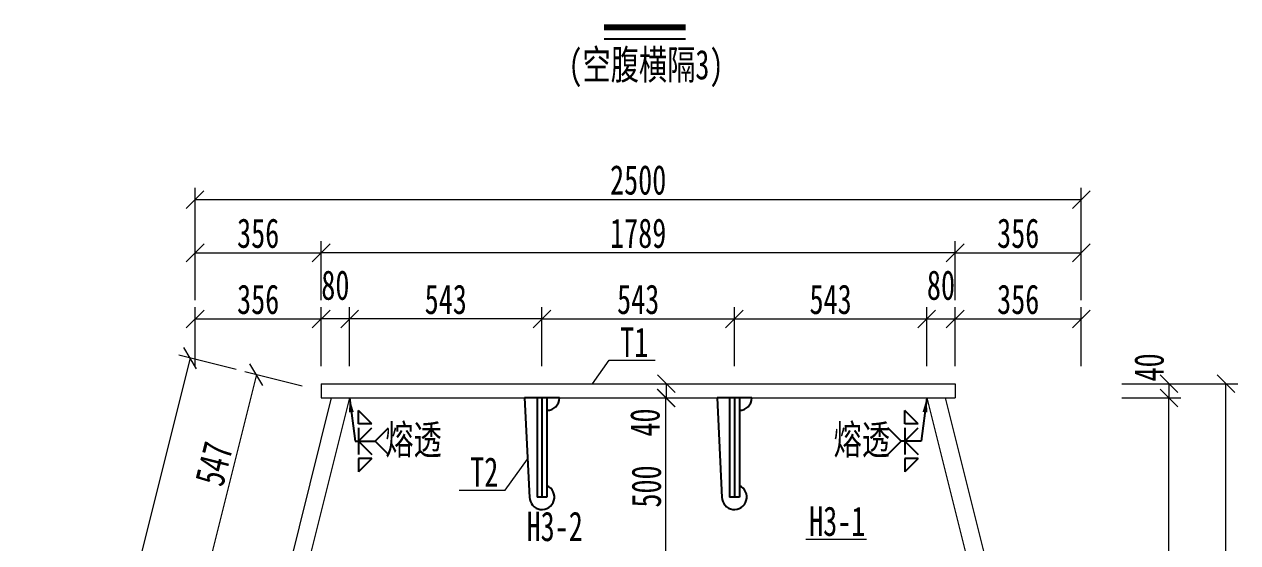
# Model space of a CAD drawing. Header units: millimetres. Extents: x -450182 to -147179, y 306993 to 695793.
# Drawn here: x -408475 to -405051, y 362817 to 364280 of the extents above; entities that cross this region are included whole.
import ezdxf

# ---------------------------------------------------------------- set-up
doc = ezdxf.new("R2010")
doc.units = ezdxf.units.MM
doc.header["$PDMODE"] = 34
doc.linetypes.add('CENTER2', pattern=[28.575, 19.05, -3.175, 3.175, -3.175])
doc.layers.get('Defpoints').update_dxf_attribs({"color": 8})
for name, color, linetype, lineweight in [('加粗线', 6, 'Continuous', 25), ('标注', 4, 'Continuous', 13), ('横隔板', 6, 'CENTER2', 18), ('细实线', 4, 'Continuous', 15), ('细线', 4, 'Continuous', 15), ('钢板粗线', 1, 'Continuous', 25)]:
    doc.layers.add(name, color=color, linetype=linetype, lineweight=lineweight)
doc.layers.add('焊缝', color=7, linetype='Continuous')
doc.styles.add('111', font='仿宋_GB2312.ttf', dxfattribs={"width": 0.7})
doc.styles.get("Standard").update_dxf_attribs({"font": '仿宋_GB2312.ttf'})
doc.dimstyles.new('200', dxfattribs={"dimscale": 0, "dimtxt": 2.5, "dimasz": 1.5, "dimexe": 1, "dimexo": 1, "dimgap": 0.4, "dimtad": 1, "dimdec": 0, "dimdsep": 46, "dimtxsty": '111', "dimblk": 'OBLIQUE', "dimcen": 0, "dimclrd": 256, "dimclre": 256, "dimclrt": 256, "dimadec": 1, "dimazin": 2, "dimtfac": 1, "dimtdec": 0, "dimtmove": 2, "dimatfit": 3, "dimfxl": 4, "dimfxlon": 1, "dimtolj": 1, "dimlwd": -1, "dimlwe": -1, "dimarcsym": 0})

# ---------------------------------------------------------------- blocks, each defined once
blk = doc.blocks.new('_Oblique')
at = {"color": 0, "linetype": 'ByBlock', "lineweight": -2}
blk.add_line((-0.5, -0.5), (0.5, 0.5), dxfattribs=at)
blk = doc.blocks.new('*D941')
at = {"layer": 'Defpoints', "color": 0, "transparency": 16777216}
for p in [(-407557.2, 363448.4), (-407557.2, 363225.6), (-407014.3, 363225.6)]:
    blk.add_point(p, dxfattribs=at)
at = {"layer": '细实线', "transparency": 16777216}
for p, q in [((-407557.2, 363315.1), (-407557.2, 363481.7)), ((-407014.3, 363315.1), (-407014.3, 363481.7)), ((-407014.3, 363448.4), (-407557.2, 363448.4))]:
    blk.add_line(p, q, dxfattribs=at)
at = {"layer": '细实线', "transparency": 16777216, "xscale": 49.99999999999995, "yscale": 49.99999999999995, "zscale": 49.99999999999995, "rotation": 180}
blk.add_blockref('_Oblique', (-407557.2, 363448.4), dxfattribs=at)
at = {"layer": '细实线', "transparency": 16777216, "xscale": 49.99999999999995, "yscale": 49.99999999999995, "zscale": 49.99999999999995}
blk.add_blockref('_Oblique', (-407014.3, 363448.4), dxfattribs=at)
at = {"layer": '细实线', "transparency": 16777216, "insert": (-407285.8, 363503.4), "char_height": 83.33, "attachment_point": 5, "style": '111'}
blk.add_mtext('\\A1;543', dxfattribs=at)
blk = doc.blocks.new('*D942')
at = {"layer": 'Defpoints', "color": 0, "transparency": 16777216}
for p in [(-407637.2, 363448.4), (-407637.2, 363225.6), (-407557.2, 363225.6)]:
    blk.add_point(p, dxfattribs=at)
at = {"layer": '细实线', "transparency": 16777216}
for p, q in [((-407637.2, 363315.1), (-407637.2, 363481.7)), ((-407557.2, 363315.1), (-407557.2, 363481.7)), ((-407557.2, 363448.4), (-407637.2, 363448.4))]:
    blk.add_line(p, q, dxfattribs=at)
at = {"layer": '细实线', "transparency": 16777216, "xscale": 49.99999999999995, "yscale": 49.99999999999995, "zscale": 49.99999999999995, "rotation": 180}
blk.add_blockref('_Oblique', (-407637.2, 363448.4), dxfattribs=at)
at = {"layer": '细实线', "transparency": 16777216, "xscale": 49.99999999999995, "yscale": 49.99999999999995, "zscale": 49.99999999999995}
blk.add_blockref('_Oblique', (-407557.2, 363448.4), dxfattribs=at)
at = {"layer": '细实线', "transparency": 16777216, "insert": (-407597.2, 363543.4), "char_height": 83.33, "attachment_point": 5, "style": '111'}
blk.add_mtext('\\A1;80', dxfattribs=at)
blk = doc.blocks.new('*D692')
at = {"layer": 'Defpoints', "color": 0, "transparency": 16777216}
for p in [(-405928.7, 363448.4), (-406471.5, 363225.6), (-405928.7, 363225.6)]:
    blk.add_point(p, dxfattribs=at)
at = {"layer": '细实线', "transparency": 16777216}
for p, q in [((-406471.5, 363315.1), (-406471.5, 363481.7)), ((-405928.7, 363315.1), (-405928.7, 363481.7)), ((-406471.5, 363448.4), (-405928.7, 363448.4))]:
    blk.add_line(p, q, dxfattribs=at)
at = {"layer": '细实线', "transparency": 16777216, "xscale": 49.99999999999995, "yscale": 49.99999999999995, "zscale": 49.99999999999995, "rotation": 180}
blk.add_blockref('_Oblique', (-406471.5, 363448.4), dxfattribs=at)
at = {"layer": '细实线', "transparency": 16777216, "xscale": 49.99999999999995, "yscale": 49.99999999999995, "zscale": 49.99999999999995}
blk.add_blockref('_Oblique', (-405928.7, 363448.4), dxfattribs=at)
at = {"layer": '细实线', "transparency": 16777216, "insert": (-406200.1, 363503.4), "char_height": 83.33, "attachment_point": 5, "style": '111'}
blk.add_mtext('\\A1;543', dxfattribs=at)
blk = doc.blocks.new('*D943')
at = {"layer": 'Defpoints', "color": 0, "transparency": 16777216}
for p in [(-405848.7, 363448.4), (-405928.7, 363225.6), (-405848.7, 363225.6)]:
    blk.add_point(p, dxfattribs=at)
at = {"layer": '细实线', "transparency": 16777216}
for p, q in [((-405928.7, 363315.1), (-405928.7, 363481.7)), ((-405848.7, 363315.1), (-405848.7, 363481.7)), ((-405928.7, 363448.4), (-405848.7, 363448.4))]:
    blk.add_line(p, q, dxfattribs=at)
at = {"layer": '细实线', "transparency": 16777216, "xscale": 49.99999999999995, "yscale": 49.99999999999995, "zscale": 49.99999999999995, "rotation": 180}
blk.add_blockref('_Oblique', (-405928.7, 363448.4), dxfattribs=at)
at = {"layer": '细实线', "transparency": 16777216, "xscale": 49.99999999999995, "yscale": 49.99999999999995, "zscale": 49.99999999999995}
blk.add_blockref('_Oblique', (-405848.7, 363448.4), dxfattribs=at)
at = {"layer": '细实线', "transparency": 16777216, "insert": (-405888.7, 363543.4), "char_height": 83.33, "attachment_point": 5, "style": '111'}
blk.add_mtext('\\A1;80', dxfattribs=at)
blk = doc.blocks.new('*D944')
at = {"layer": 'Defpoints', "color": 0, "transparency": 16777216}
for p in [(-407637.2, 363635), (-407637.2, 363265.6), (-405848.7, 363265.6)]:
    blk.add_point(p, dxfattribs=at)
at = {"layer": '细实线', "transparency": 16777216}
for p, q in [((-407637.2, 363501.7), (-407637.2, 363668.3)), ((-405848.7, 363501.7), (-405848.7, 363668.3)), ((-405848.7, 363635), (-407637.2, 363635))]:
    blk.add_line(p, q, dxfattribs=at)
at = {"layer": '细实线', "transparency": 16777216, "xscale": 49.99999999999995, "yscale": 49.99999999999995, "zscale": 49.99999999999995, "rotation": 180}
blk.add_blockref('_Oblique', (-407637.2, 363635), dxfattribs=at)
at = {"layer": '细实线', "transparency": 16777216, "xscale": 49.99999999999995, "yscale": 49.99999999999995, "zscale": 49.99999999999995}
blk.add_blockref('_Oblique', (-405848.7, 363635), dxfattribs=at)
at = {"layer": '细实线', "transparency": 16777216, "insert": (-406742.9, 363690), "char_height": 83.33, "attachment_point": 5, "style": '111'}
blk.add_mtext('\\A1;1789', dxfattribs=at)
blk = doc.blocks.new('*D693')
at = {"layer": 'Defpoints', "color": 0, "transparency": 16777216}
for p in [(-407637.2, 363635), (-407637.2, 363412.1), (-407992.8, 361668.7)]:
    blk.add_point(p, dxfattribs=at)
at = {"layer": '细实线', "transparency": 16777216}
for p, q in [((-407992.8, 363501.7), (-407992.8, 363668.3)), ((-407637.2, 363501.7), (-407637.2, 363668.3)), ((-407992.8, 363635), (-407637.2, 363635))]:
    blk.add_line(p, q, dxfattribs=at)
at = {"layer": '细实线', "transparency": 16777216, "xscale": 49.99999999999995, "yscale": 49.99999999999995, "zscale": 49.99999999999995, "rotation": 180}
blk.add_blockref('_Oblique', (-407992.8, 363635), dxfattribs=at)
at = {"layer": '细实线', "transparency": 16777216, "xscale": 49.99999999999995, "yscale": 49.99999999999995, "zscale": 49.99999999999995}
blk.add_blockref('_Oblique', (-407637.2, 363635), dxfattribs=at)
at = {"layer": '细实线', "transparency": 16777216, "insert": (-407815, 363690), "char_height": 83.33, "attachment_point": 5, "style": '111'}
blk.add_mtext('\\A1;356', dxfattribs=at)
blk = doc.blocks.new('*D694')
at = {"layer": 'Defpoints', "color": 0, "transparency": 16777216}
for p in [(-405492.9, 363635), (-405848.7, 363412.1), (-405492.9, 361669.1)]:
    blk.add_point(p, dxfattribs=at)
at = {"layer": '细实线', "transparency": 16777216}
for p, q in [((-405848.7, 363501.7), (-405848.7, 363668.3)), ((-405492.9, 363501.7), (-405492.9, 363668.3)), ((-405848.7, 363635), (-405492.9, 363635))]:
    blk.add_line(p, q, dxfattribs=at)
at = {"layer": '细实线', "transparency": 16777216, "xscale": 49.99999999999995, "yscale": 49.99999999999995, "zscale": 49.99999999999995, "rotation": 180}
blk.add_blockref('_Oblique', (-405848.7, 363635), dxfattribs=at)
at = {"layer": '细实线', "transparency": 16777216, "xscale": 49.99999999999995, "yscale": 49.99999999999995, "zscale": 49.99999999999995}
blk.add_blockref('_Oblique', (-405492.9, 363635), dxfattribs=at)
at = {"layer": '细实线', "transparency": 16777216, "insert": (-405670.8, 363690), "char_height": 83.33, "attachment_point": 5, "style": '111'}
blk.add_mtext('\\A1;356', dxfattribs=at)
blk = doc.blocks.new('*D696')
at = {"layer": 'Defpoints', "color": 0, "transparency": 16777216}
for p in [(-405928.7, 363225.6), (-405245.6, 363225.6), (-405492.9, 361482.6)]:
    blk.add_point(p, dxfattribs=at)
at = {"layer": '细实线', "transparency": 16777216}
for p, q in [((-405378.9, 363225.6), (-405212.3, 363225.6)), ((-405245.6, 361482.6), (-405245.6, 363225.6)), ((-405378.9, 361482.6), (-405212.3, 361482.6))]:
    blk.add_line(p, q, dxfattribs=at)
at = {"layer": '细实线', "transparency": 16777216, "xscale": 49.99999999999995, "yscale": 49.99999999999995, "zscale": 49.99999999999995}
for p, rotation in [((-405245.6, 363225.6), 90), ((-405245.6, 361482.6), 270)]:
    blk.add_blockref('_Oblique', p, dxfattribs=dict(at, rotation=rotation))
at = {"layer": '细实线', "transparency": 16777216, "insert": (-405300.6, 362354.1), "char_height": 83.33, "attachment_point": 5, "rotation": 90, "style": '111'}
blk.add_mtext('\\A1;1743', dxfattribs=at)
blk = doc.blocks.new('*D946')
at = {"layer": 'Defpoints', "color": 0, "transparency": 16777216}
for p in [(-405895.2, 363265.6), (-405895.2, 363225.6), (-405245.6, 363225.6)]:
    blk.add_point(p, dxfattribs=at)
at = {"layer": '细实线', "transparency": 16777216}
for p, q in [((-405378.9, 363265.6), (-405212.3, 363265.6)), ((-405245.6, 363265.6), (-405245.6, 363225.6)), ((-405378.9, 363225.6), (-405212.3, 363225.6))]:
    blk.add_line(p, q, dxfattribs=at)
at = {"layer": '细实线', "transparency": 16777216, "xscale": 49.99999999999995, "yscale": 49.99999999999995, "zscale": 49.99999999999995}
for p, rotation in [((-405245.6, 363265.6), 90), ((-405245.6, 363225.6), 270)]:
    blk.add_blockref('_Oblique', p, dxfattribs=dict(at, rotation=rotation))
at = {"layer": '细实线', "transparency": 16777216, "insert": (-405301.3, 363311.7), "char_height": 83.33, "attachment_point": 5, "rotation": 90, "style": '111'}
blk.add_mtext('\\A1;40', dxfattribs=at)
blk = doc.blocks.new('28-280加劲 有过焊孔')
at = {"layer": 'Defpoints'}
blk.add_line((0, 0), (0, -280), dxfattribs=at)
at = {"layer": '钢板粗线'}
for p, q in [((49, 0), (-49, 0)), ((-49, 0), (-35, -281.2)), ((-14, 0), (-14, -280)), ((14, 0), (14, -280)), ((14, -280), (-14, -280))]:
    blk.add_line(p, q, dxfattribs=at)
for centre, start, end in [((14, 0), 270, 0), ((0, -280), 180, 66.4218)]:
    blk.add_arc(centre, 35, start, end, dxfattribs=at)
blk = doc.blocks.new('*D743')
at = {"layer": 'Defpoints', "color": 0, "transparency": 16777216}
for p in [(-406664.6, 363265.6), (-406664.6, 363225.6), (-406663.8, 363225.6)]:
    blk.add_point(p, dxfattribs=at)
at = {"layer": '细实线', "transparency": 16777216}
for p, q in [((-406663.8, 363265.6), (-406630.5, 363265.6)), ((-406663.8, 363265.6), (-406663.8, 363225.6)), ((-406663.8, 363225.6), (-406630.5, 363225.6))]:
    blk.add_line(p, q, dxfattribs=at)
at = {"layer": '细实线', "transparency": 16777216, "xscale": 50, "yscale": 50, "zscale": 50}
for p, rotation in [((-406663.8, 363265.6), 90), ((-406663.8, 363225.6), 270)]:
    blk.add_blockref('_Oblique', p, dxfattribs=dict(at, rotation=rotation))
at = {"layer": '细实线', "transparency": 16777216, "insert": (-406723.5, 363156.1), "char_height": 83.33, "attachment_point": 5, "rotation": 90, "style": '111'}
blk.add_mtext('\\A1;40', dxfattribs=at)
blk = doc.blocks.new('*D744')
at = {"layer": 'Defpoints', "color": 0, "transparency": 16777216}
for p in [(-406801, 363225.6), (-406664.6, 363225.6), (-406801, 362725.6)]:
    blk.add_point(p, dxfattribs=at)
at = {"layer": '细实线', "transparency": 16777216}
for p, q in [((-406767.6, 363225.6), (-406631.3, 363225.6)), ((-406664.6, 362725.6), (-406664.6, 363225.6)), ((-406767.6, 362725.6), (-406631.3, 362725.6))]:
    blk.add_line(p, q, dxfattribs=at)
at = {"layer": '细实线', "transparency": 16777216, "xscale": 49.99999999999995, "yscale": 49.99999999999995, "zscale": 49.99999999999995}
for p, rotation in [((-406664.6, 363225.6), 90), ((-406664.6, 362725.6), 270)]:
    blk.add_blockref('_Oblique', p, dxfattribs=dict(at, rotation=rotation))
at = {"layer": '细实线', "transparency": 16777216, "insert": (-406719.6, 362975.6), "char_height": 83.33, "attachment_point": 5, "rotation": 90, "style": '111'}
blk.add_mtext('\\A1;500', dxfattribs=at)
blk = doc.blocks.new('*D1044')
at = {"layer": 'Defpoints', "color": 0, "transparency": 16777216}
for p in [(-406471.5, 363448.4), (-407014.3, 363225.6), (-406471.5, 363225.6)]:
    blk.add_point(p, dxfattribs=at)
at = {"layer": '标注', "transparency": 16777216}
for p, q in [((-407014.3, 363315.1), (-407014.3, 363481.7)), ((-406471.5, 363315.1), (-406471.5, 363481.7)), ((-407014.3, 363448.4), (-406471.5, 363448.4))]:
    blk.add_line(p, q, dxfattribs=at)
at = {"layer": '标注', "transparency": 16777216, "xscale": 50, "yscale": 50, "zscale": 50, "rotation": 180}
blk.add_blockref('_Oblique', (-407014.3, 363448.4), dxfattribs=at)
at = {"layer": '标注', "transparency": 16777216, "xscale": 50, "yscale": 50, "zscale": 50}
blk.add_blockref('_Oblique', (-406471.5, 363448.4), dxfattribs=at)
at = {"layer": '标注', "transparency": 16777216, "insert": (-406742.9, 363503.4), "char_height": 83.33, "attachment_point": 5, "style": '111'}
blk.add_mtext('\\A1;543', dxfattribs=at)
blk = doc.blocks.new('*D1045')
at = {"layer": 'Defpoints', "color": 0, "transparency": 16777216}
for p in [(-407557.2, 363225.6), (-407952.6, 362761), (-407689.8, 362695.2)]:
    blk.add_point(p, dxfattribs=at)
at = {"layer": '标注', "transparency": 16777216}
for p, q in [((-407690.7, 363258.9), (-407852.3, 363299.4)), ((-407820, 363291.3), (-407952.6, 362761)), ((-407823.2, 362728.6), (-407984.9, 362769))]:
    blk.add_line(p, q, dxfattribs=at)
at = {"layer": '标注', "transparency": 16777216, "xscale": 50, "yscale": 50, "zscale": 50}
for p, rotation in [((-407820, 363291.3), 75.96375653207647), ((-407952.6, 362761), 255.9637565320765)]:
    blk.add_blockref('_Oblique', p, dxfattribs=dict(at, rotation=rotation))
at = {"layer": '标注', "transparency": 16777216, "insert": (-407939.7, 363039.5), "char_height": 83.33, "attachment_point": 5, "rotation": 75.9638, "style": '111'}
blk.add_mtext('\\A1;547', dxfattribs=at)
blk = doc.blocks.new('*D1046')
at = {"layer": 'Defpoints', "color": 0, "transparency": 16777216}
for p in [(-407557.2, 363225.6), (-408442.5, 361595), (-407992.9, 361482.6)]:
    blk.add_point(p, dxfattribs=at)
at = {"layer": '标注', "transparency": 16777216}
for p, q in [((-408006.8, 363338), (-408442.5, 361595)), ((-407877.4, 363305.6), (-408039.1, 363346.1)), ((-408313.2, 361562.6), (-408474.9, 361603.1))]:
    blk.add_line(p, q, dxfattribs=at)
at = {"layer": '标注', "transparency": 16777216, "xscale": 50, "yscale": 50, "zscale": 50}
for p, rotation in [((-408006.8, 363338), 75.96375653207352), ((-408442.5, 361595), 255.9637565320735)]:
    blk.add_blockref('_Oblique', p, dxfattribs=dict(at, rotation=rotation))
at = {"layer": '标注', "transparency": 16777216, "insert": (-408278, 362479.8), "char_height": 83.33, "attachment_point": 5, "rotation": 75.9638, "style": '111'}
blk.add_mtext('\\A1;1797', dxfattribs=at)
blk = doc.blocks.new('*D1049')
at = {"layer": 'Defpoints', "color": 0, "transparency": 16777216}
for p in [(-405492.9, 363785.4), (-407992.9, 361482.6), (-405492.9, 361482.6)]:
    blk.add_point(p, dxfattribs=at)
at = {"layer": '标注', "transparency": 16777216}
for p, q in [((-407992.9, 363652.1), (-407992.9, 363818.8)), ((-405492.9, 363652.1), (-405492.9, 363818.8)), ((-407992.9, 363785.4), (-405492.9, 363785.4))]:
    blk.add_line(p, q, dxfattribs=at)
at = {"layer": '标注', "transparency": 16777216, "xscale": 50, "yscale": 50, "zscale": 50, "rotation": 180}
blk.add_blockref('_Oblique', (-407992.9, 363785.4), dxfattribs=at)
at = {"layer": '标注', "transparency": 16777216, "xscale": 50, "yscale": 50, "zscale": 50}
blk.add_blockref('_Oblique', (-405492.9, 363785.4), dxfattribs=at)
at = {"layer": '标注', "transparency": 16777216, "insert": (-406742.9, 363840.4), "char_height": 83.33, "attachment_point": 5, "style": '111'}
blk.add_mtext('\\A1;2500', dxfattribs=at)
blk = doc.blocks.new('*D829')
at = {"layer": 'Defpoints', "color": 0, "transparency": 16777216}
for p in [(-407637.2, 363448.4), (-407637.2, 363225.6), (-407992.8, 361482.2)]:
    blk.add_point(p, dxfattribs=at)
at = {"layer": '细实线', "transparency": 16777216}
for p, q in [((-407992.8, 363315.1), (-407992.8, 363481.7)), ((-407637.2, 363315.1), (-407637.2, 363481.7)), ((-407992.8, 363448.4), (-407637.2, 363448.4))]:
    blk.add_line(p, q, dxfattribs=at)
at = {"layer": '细实线', "transparency": 16777216, "xscale": 49.99999999999995, "yscale": 49.99999999999995, "zscale": 49.99999999999995, "rotation": 180}
blk.add_blockref('_Oblique', (-407992.8, 363448.4), dxfattribs=at)
at = {"layer": '细实线', "transparency": 16777216, "xscale": 49.99999999999995, "yscale": 49.99999999999995, "zscale": 49.99999999999995}
blk.add_blockref('_Oblique', (-407637.2, 363448.4), dxfattribs=at)
at = {"layer": '细实线', "transparency": 16777216, "insert": (-407815, 363503.4), "char_height": 83.33, "attachment_point": 5, "style": '111'}
blk.add_mtext('\\A1;356', dxfattribs=at)
blk = doc.blocks.new('*D830')
at = {"layer": 'Defpoints', "color": 0, "transparency": 16777216}
for p in [(-405492.9, 363448.4), (-405848.7, 363225.6), (-405492.9, 361482.6)]:
    blk.add_point(p, dxfattribs=at)
at = {"layer": '细实线', "transparency": 16777216}
for p, q in [((-405848.7, 363315.1), (-405848.7, 363481.7)), ((-405492.9, 363315.1), (-405492.9, 363481.7)), ((-405848.7, 363448.4), (-405492.9, 363448.4))]:
    blk.add_line(p, q, dxfattribs=at)
at = {"layer": '细实线', "transparency": 16777216, "xscale": 49.99999999999995, "yscale": 49.99999999999995, "zscale": 49.99999999999995, "rotation": 180}
blk.add_blockref('_Oblique', (-405848.7, 363448.4), dxfattribs=at)
at = {"layer": '细实线', "transparency": 16777216, "xscale": 49.99999999999995, "yscale": 49.99999999999995, "zscale": 49.99999999999995}
blk.add_blockref('_Oblique', (-405492.9, 363448.4), dxfattribs=at)
at = {"layer": '细实线', "transparency": 16777216, "insert": (-405670.8, 363503.4), "char_height": 83.33, "attachment_point": 5, "style": '111'}
blk.add_mtext('\\A1;356', dxfattribs=at)
blk = doc.blocks.new('*D888')
at = {"layer": 'Defpoints', "color": 0, "transparency": 16777216}
for p in [(-405852.9, 363265.6), (-405084.8, 363265.6), (-405852.9, 359595.6)]:
    blk.add_point(p, dxfattribs=at)
at = {"layer": '细实线', "transparency": 16777216}
for p, q in [((-405218.1, 363265.6), (-405051.5, 363265.6)), ((-405084.8, 359595.6), (-405084.8, 363265.6)), ((-405218.1, 359595.6), (-405051.5, 359595.6))]:
    blk.add_line(p, q, dxfattribs=at)
at = {"layer": '细实线', "transparency": 16777216, "xscale": 49.99999999999995, "yscale": 49.99999999999995, "zscale": 49.99999999999995}
for p, rotation in [((-405084.8, 363265.6), 90), ((-405084.8, 359595.6), 270)]:
    blk.add_blockref('_Oblique', p, dxfattribs=dict(at, rotation=rotation))
at = {"layer": '细实线', "transparency": 16777216, "insert": (-405139.8, 361430.6), "char_height": 83.33, "attachment_point": 5, "rotation": 90, "style": '111'}
blk.add_mtext('\\A1;3670', dxfattribs=at)

msp = doc.modelspace()

# ---------------------------------------------------------------- linework, layer by layer
at = {"layer": 'Defpoints'}
for p in [(-407014.3, 363225.6), (-406471.5, 363225.6)]:
    msp.add_point(p, dxfattribs=at)
at = {"layer": '加粗线', "ltscale": 100, "const_width": 16.7}
msp.add_lwpolyline([(-406839.4, 364271.7), (-406609.4, 364271.7)], dxfattribs=at)
at = {"layer": '横隔板', "color": 2, "ltscale": 550}
for p, q in [((-407637.2, 363265.6), (-405848.7, 363265.6)), ((-407637.2, 363265.6), (-407637.2, 363225.6)), ((-405848.7, 363265.6), (-405848.7, 363225.6)), ((-407608.7, 363225.6), (-408044.5, 361482.6)), ((-407557.2, 363225.6), (-407992.9, 361482.6)), ((-407637.2, 363225.6), (-405848.7, 363225.6)), ((-405928.7, 363225.6), (-405492.9, 361482.6)), ((-405877.1, 363225.6), (-405441.4, 361482.6))]:
    msp.add_line(p, q, dxfattribs=at)
at = {"layer": '焊缝', "color": 4}
for p, q in [((-407557.2, 363225.6), (-407541.7, 363103.4)), ((-405928.7, 363225.6), (-405944.1, 363103.4)), ((-407494, 363152), (-407531.8, 363189.8)), ((-407531.8, 363152), (-407531.8, 363189.8)), ((-405953.2, 363152), (-405991, 363189.8)), ((-405991, 363152), (-405991, 363189.8)), ((-407494, 363152), (-407531.8, 363152)), ((-407531.8, 363103.4), (-407494, 363141.2)), ((-407531.8, 363141.2), (-407531.8, 363065.6)), ((-407485, 363103.4), (-407447.2, 363141.2)), ((-406000.9, 363103.4), (-406038.7, 363141.2)), ((-405953.2, 363152), (-405991, 363152)), ((-405991, 363103.4), (-405953.2, 363141.2)), ((-405991, 363141.2), (-405991, 363065.6)), ((-407541.7, 363103.4), (-407485, 363103.4)), ((-407531.8, 363103.4), (-407494, 363065.6)), ((-407485, 363103.4), (-407447.2, 363065.6)), ((-406000.9, 363103.4), (-406038.7, 363065.6)), ((-405944.1, 363103.4), (-406000.9, 363103.4)), ((-405991, 363103.4), (-405953.2, 363065.6)), ((-407494, 363054.8), (-407531.8, 363054.8)), ((-407531.8, 363054.8), (-407531.8, 363017)), ((-407494, 363054.8), (-407531.8, 363017)), ((-405953.2, 363054.8), (-405991, 363054.8)), ((-405991, 363054.8), (-405991, 363017)), ((-405953.2, 363054.8), (-405991, 363017))]:
    msp.add_line(p, q, dxfattribs=at)
for points in [[(-407558.8, 363184.5), (-407545.4, 363186.2), (-407557.2, 363225.6)], [(-405927.1, 363184.5), (-405940.5, 363186.2), (-405928.7, 363225.6)]]:
    msp.add_solid(points, dxfattribs=at)
at = {"layer": '细实线'}
for p, q in [((-406872.2, 363265.6), (-406824.5, 363331.8)), ((-406824.5, 363331.8), (-406694.7, 363331.8)), ((-407117.7, 362965.6), (-407054.7, 363052.9)), ((-407247.5, 362965.6), (-407117.7, 362965.6)), ((-406270.3, 362826.9), (-406098.4, 362826.9))]:
    msp.add_line(p, q, dxfattribs=at)
at = {"layer": '细线', "ltscale": 100, "const_width": 5}
msp.add_lwpolyline([(-406839.4, 364238.4), (-406609.4, 364238.4)], dxfattribs=at)

# ---------------------------------------------------------------- block references
at = {"layer": '细实线'}
for p in [(-407014.3, 363225.6), (-406471.5, 363225.6)]:
    msp.add_blockref('28-280加劲 有过焊孔', p, dxfattribs=at)

# ---------------------------------------------------------------- texts
at = {"layer": '细实线', "width": 0.7}
for s, p in [('(空腹横隔3)', (-406939.6, 364124.5)), ('T1', (-406793.9, 363341.1)), ('熔透', (-407456.3, 363066.3)), ('熔透', (-406191.6, 363066.3)), ('T2', (-407216.9, 362974.8)), ('H3-1', (-406260.7, 362836.1)), ('H3-2', (-407057.8, 362821.5))]:
    msp.add_text(s, height=83.33, dxfattribs=at).set_placement(p)

# ---------------------------------------------------------------- dimensions: what is measured, and where the dimension line sits
at = {"layer": '标注'}
for base, p1, p2, picture, middle in [((-405492.9, 363785.4), (-407992.9, 361482.6), (-405492.9, 361482.6), '*D1049', (-406742.9, 363840.4)), ((-406471.5, 363448.4), (-407014.3, 363225.6), (-406471.5, 363225.6), '*D1044', (-406742.9, 363503.4))]:
    dim = msp.add_linear_dim(base=base, p1=p1, p2=p2, dimstyle='200', override={"dimscale": 33.333333, "dimarcsym": 1}, dxfattribs=at)
    dim.commit()
    dim.dimension.update_dxf_attribs({"geometry": picture, "text_midpoint": middle})
for p2, distance, picture, middle in [((-407992.9, 361482.6), -463.5, '*D1046', (-408278, 362479.8)), ((-407689.8, 362695.2), -270.9, '*D1045', (-407939.7, 363039.5))]:
    dim = msp.add_aligned_dim(p1=(-407557.2, 363225.6), p2=p2, distance=distance, dimstyle='200', override={"dimscale": 33.333333, "dimarcsym": 1}, dxfattribs=at)
    dim.commit()
    dim.dimension.update_dxf_attribs({"geometry": picture, "text_midpoint": middle})
at = {"layer": '细实线'}
for base, p1, p2, picture, middle in [((-407637.2, 363635), (-407992.8, 361668.7), (-407637.2, 363412.1), '*D693', (-407815, 363690)), ((-407637.1714066, 363634.9909507), (-405848.6714066, 363265.5686059), (-407637.1714066, 363265.5686059), '*D944', (-406742.9214066, 363689.9909507)), ((-405492.9, 363635), (-405848.7, 363412.1), (-405492.9, 361669.1), '*D694', (-405670.8, 363690)), ((-407637.2, 363448.4), (-407557.2, 363225.6), (-407637.2, 363225.6), '*D942', (-407597.2, 363543.4)), ((-405848.7, 363448.4), (-405928.7, 363225.6), (-405848.7, 363225.6), '*D943', (-405888.7, 363543.4)), ((-407637.2, 363448.4), (-407992.8, 361482.2), (-407637.2, 363225.6), '*D829', (-407815, 363503.4)), ((-407557.2, 363448.4), (-407014.3, 363225.6), (-407557.2, 363225.6), '*D941', (-407285.8, 363503.4)), ((-405928.7, 363448.4), (-406471.5, 363225.6), (-405928.7, 363225.6), '*D692', (-406200.1, 363503.4)), ((-405492.9, 363448.4), (-405848.7, 363225.6), (-405492.9, 361482.6), '*D830', (-405670.8, 363503.4))]:
    dim = msp.add_linear_dim(base=base, p1=p1, p2=p2, dimstyle='200', override={"dimscale": 33.333333, "dimarcsym": 1}, dxfattribs=at)
    dim.commit()
    dim.dimension.update_dxf_attribs({"geometry": picture, "text_midpoint": middle})
for base, p1, p2, angle, override, picture, middle, dimtype in [((-405245.6, 363225.6), (-405895.2, 363265.6), (-405895.2, 363225.6), 90, {"dimscale": 33.333333, "dimarcsym": 1}, '*D946', (-405301.3, 363311.7), 160), ((-406663.8, 363225.6), (-406664.6, 363265.6), (-406664.6, 363225.6), 270, {"dimscale": 33.333333, "dimfxl": 1.5, "dimarcsym": 1}, '*D743', (-406723.5, 363156.1), 161)]:
    dim = msp.add_linear_dim(base=base, p1=p1, p2=p2, angle=angle, dimstyle='200', override=override, dxfattribs=at)
    dim.commit()
    dim.dimension.update_dxf_attribs({"geometry": picture, "text_midpoint": middle, "dimtype": dimtype})
for base, p1, p2, picture, middle in [((-405084.8, 363265.6), (-405852.9, 359595.6), (-405852.9, 363265.6), '*D888', (-405139.8, 361430.6)), ((-406664.6, 363225.6), (-406801, 362725.6), (-406801, 363225.6), '*D744', (-406719.6, 362975.6)), ((-405245.6, 363225.6), (-405492.9, 361482.6), (-405928.7, 363225.6), '*D696', (-405300.6, 362354.1))]:
    dim = msp.add_linear_dim(base=base, p1=p1, p2=p2, angle=90, dimstyle='200', override={"dimscale": 33.333333, "dimarcsym": 1}, dxfattribs=at)
    dim.commit()
    dim.dimension.update_dxf_attribs({"geometry": picture, "text_midpoint": middle})

doc.saveas('drawing.dxf')
